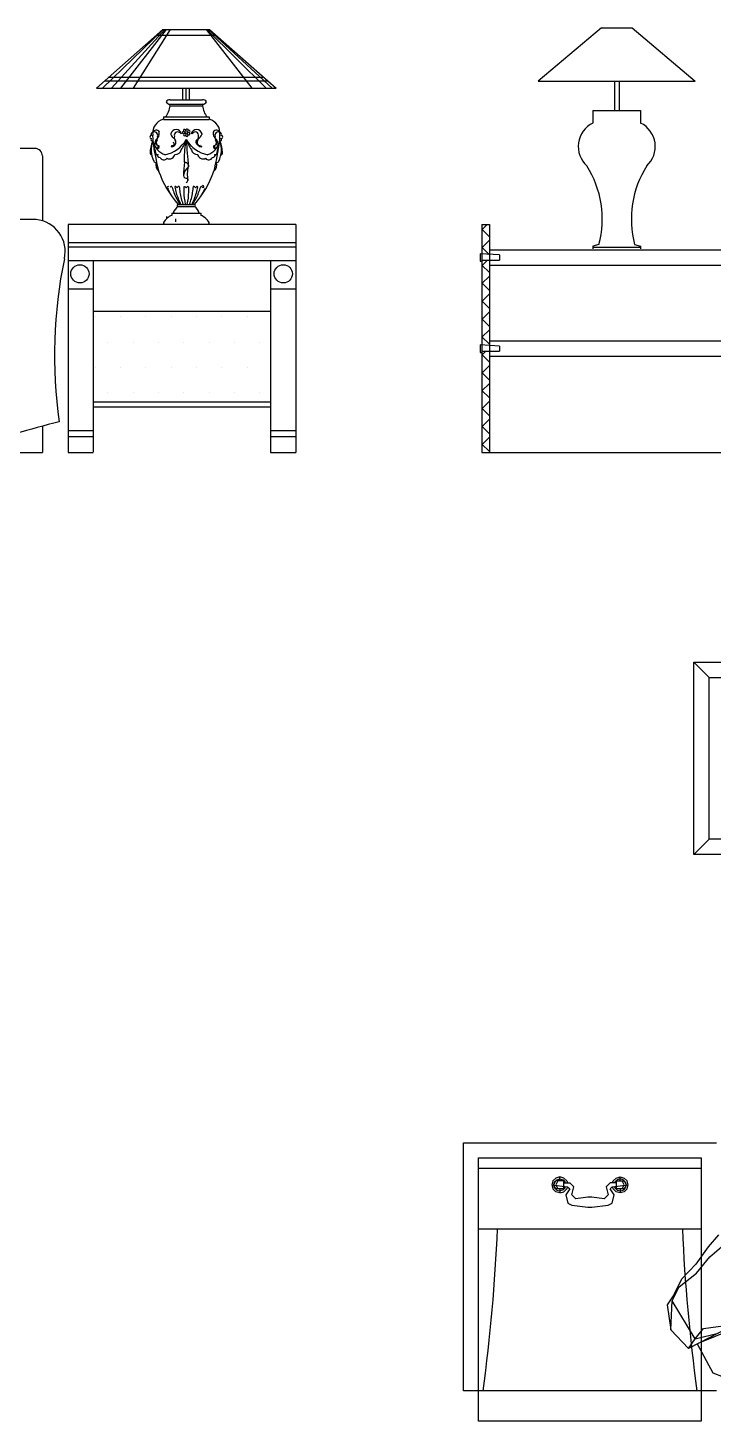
# Model space of a CAD drawing. Header units: inches. Extents: x 18.5 to 61, y 8.5 to 33.3.
# Drawn here: x 28.968 to 30.323, y 21.732 to 24.485 of the extents above; entities that cross this region are included whole.
import ezdxf

# ---------------------------------------------------------------- set-up
doc = ezdxf.new("R2010")
doc.units = ezdxf.units.IN
doc.header["$MEASUREMENT"] = 0
for name, color, linetype in [('02', 2, 'Continuous'), ('1', 1, 'Continuous'), ('4', 4, 'Continuous')]:
    doc.layers.add(name, color=color, linetype=linetype)

msp = doc.modelspace()

# ---------------------------------------------------------------- linework, layer by layer
at = {"layer": '02'}
for p, q in [((29.2352, 24.4814), (29.1037, 24.366)), ((29.2357, 24.4814), (29.1154, 24.366)), ((29.2387, 24.4814), (29.1335, 24.366)), ((29.2418, 24.4814), (29.1515, 24.366)), ((29.2493, 24.4814), (29.1763, 24.366)), ((29.2352, 24.4814), (29.3274, 24.4814)), ((29.3208, 24.4814), (29.411, 24.366)), ((29.3218, 24.4814), (29.4389, 24.366)), ((29.3254, 24.4814), (29.451, 24.366)), ((29.3274, 24.4814), (29.4589, 24.366)), ((30.1017, 24.485), (29.9769, 24.3794)), ((30.1017, 24.485), (30.1625, 24.485)), ((30.1625, 24.485), (30.2873, 24.3794)), ((29.2229, 24.4707), (29.3396, 24.4707)), ((29.1037, 24.366), (29.4589, 24.366)), ((29.1197, 24.3801), (29.4428, 24.3801)), ((29.1282, 24.3875), (29.4344, 24.3875)), ((29.2747, 24.343), (29.2747, 24.366)), ((29.2813, 24.343), (29.2813, 24.366)), ((29.2879, 24.343), (29.2879, 24.366)), ((29.9769, 24.3794), (30.2873, 24.3794)), ((30.1273, 24.3794), (30.1273, 24.3218)), ((30.1369, 24.3794), (30.1369, 24.3218)), ((29.2493, 24.343), (29.3132, 24.343)), ((29.2496, 24.3345), (29.313, 24.3345)), ((29.2359, 24.309), (29.2359, 24.3042)), ((29.2359, 24.309), (29.3266, 24.309)), ((29.2493, 24.3309), (29.3132, 24.3309)), ((29.3266, 24.309), (29.3266, 24.3042)), ((30.0849, 24.3218), (30.0849, 24.297)), ((30.0849, 24.3218), (30.1793, 24.3218)), ((30.1793, 24.3218), (30.1793, 24.297)), ((29.2359, 24.3042), (29.3266, 24.3042)), ((28.9819, 24.2468), (28.9444, 24.2468)), ((28.9969, 24.2318), (28.9969, 24.1038)), ((29.2527, 24.1187), (29.2527, 24.1145)), ((29.2527, 24.1187), (29.3099, 24.1187)), ((29.2652, 24.1361), (29.2973, 24.1361)), ((29.2653, 24.1319), (29.2973, 24.1319)), ((29.3099, 24.1187), (29.3099, 24.1145)), ((28.9846, 24.1063), (27.5091, 24.1063)), ((29.4979, 24.0965), (29.0475, 24.0965)), ((29.0475, 24.0965), (29.0475, 23.6463)), ((29.2422, 24.1125), (29.2422, 24.1074)), ((29.2597, 24.1074), (29.2597, 24.1017)), ((29.4979, 24.0965), (29.4979, 23.6463)), ((29.8654, 24.0963), (29.8654, 23.6463)), ((29.8654, 24.0963), (29.8804, 24.0963)), ((29.8654, 24.0857), (29.8761, 24.0963)), ((29.8804, 24.072), (29.8654, 24.087)), ((29.8804, 24.0963), (29.8804, 23.6463)), ((29.4979, 24.0605), (29.0475, 24.0605)), ((29.8654, 24.0503), (29.8804, 24.0653)), ((29.4979, 24.0515), (29.0475, 24.0515)), ((29.9004, 24.0363), (29.8624, 24.0388)), ((29.8624, 24.0388), (29.8624, 24.0238)), ((29.8804, 24.0366), (29.8654, 24.0516)), ((29.8804, 24.0463), (30.4004, 24.0463)), ((29.9004, 24.0363), (29.9004, 24.0263)), ((30.0969, 24.057), (30.0849, 24.0538)), ((30.0849, 24.0538), (30.0849, 24.0482)), ((30.0849, 24.0515), (30.1793, 24.0515)), ((30.1673, 24.057), (30.1793, 24.0538)), ((30.1793, 24.0538), (30.1793, 24.0482)), ((29.4979, 24.0245), (29.0475, 24.0245)), ((29.0975, 24.0245), (29.0975, 23.6464)), ((29.4478, 24.0245), (29.4478, 23.6463)), ((29.8624, 24.0238), (29.8654, 24.0238)), ((29.8654, 24.0263), (29.9004, 24.0263)), ((29.8654, 24.015), (29.8768, 24.0263)), ((29.8804, 24.0013), (29.8654, 24.0163)), ((29.8804, 24.0163), (30.4004, 24.0163)), ((29.8654, 23.9796), (29.8804, 23.9946)), ((29.8804, 23.9659), (29.8654, 23.9809)), ((29.0975, 23.969), (29.0475, 23.969)), ((29.4979, 23.969), (29.4478, 23.969)), ((29.8654, 23.9443), (29.8804, 23.9593)), ((29.4478, 23.9245), (29.0975, 23.9245)), ((29.8804, 23.9306), (29.8654, 23.9456)), ((29.8654, 23.9089), (29.8804, 23.9239)), ((29.1014, 23.9143), (29.1014, 23.9143)), ((29.1514, 23.9143), (29.1514, 23.9143)), ((29.2014, 23.9143), (29.2014, 23.9143)), ((29.2514, 23.9143), (29.2514, 23.9143)), ((29.3014, 23.9143), (29.3014, 23.9143)), ((29.3514, 23.9143), (29.3514, 23.9143)), ((29.4014, 23.9143), (29.4014, 23.9143)), ((29.8804, 23.8952), (29.8654, 23.9102)), ((29.8654, 23.8736), (29.8804, 23.8886)), ((29.8804, 23.8598), (29.8654, 23.8748)), ((29.1264, 23.8643), (29.1264, 23.8643)), ((29.1764, 23.8643), (29.1764, 23.8643)), ((29.2264, 23.8643), (29.2264, 23.8643)), ((29.2764, 23.8643), (29.2764, 23.8643)), ((29.3264, 23.8643), (29.3264, 23.8643)), ((29.3764, 23.8643), (29.3764, 23.8643)), ((29.4264, 23.8643), (29.4264, 23.8643)), ((29.9004, 23.8563), (29.8624, 23.8588)), ((29.8624, 23.8588), (29.8624, 23.8438)), ((29.8624, 23.8438), (29.8654, 23.8438)), ((29.8654, 23.8463), (29.9004, 23.8463)), ((29.8654, 23.8382), (29.8736, 23.8463)), ((29.8804, 23.8245), (29.8654, 23.8395)), ((29.8804, 23.8663), (30.4004, 23.8663)), ((29.9004, 23.8563), (29.9004, 23.8463)), ((29.1014, 23.8143), (29.1014, 23.8143)), ((29.1514, 23.8143), (29.1514, 23.8143)), ((29.2014, 23.8143), (29.2014, 23.8143)), ((29.2514, 23.8143), (29.2514, 23.8143)), ((29.3014, 23.8143), (29.3014, 23.8143)), ((29.3514, 23.8143), (29.3514, 23.8143)), ((29.4014, 23.8143), (29.4014, 23.8143)), ((29.8654, 23.8028), (29.8804, 23.8178)), ((29.8804, 23.8363), (30.4004, 23.8363)), ((29.8804, 23.7891), (29.8654, 23.8041)), ((29.1264, 23.7643), (29.1264, 23.7643)), ((29.1764, 23.7643), (29.1764, 23.7643)), ((29.2264, 23.7643), (29.2264, 23.7643)), ((29.2764, 23.7643), (29.2764, 23.7643)), ((29.3264, 23.7643), (29.3264, 23.7643)), ((29.3764, 23.7643), (29.3764, 23.7643)), ((29.4264, 23.7643), (29.4264, 23.7643)), ((29.8654, 23.7675), (29.8804, 23.7825)), ((29.8804, 23.7538), (29.8654, 23.7688)), ((29.0975, 23.7463), (29.4478, 23.7463)), ((29.0975, 23.7363), (29.4478, 23.7363)), ((29.8654, 23.7321), (29.8804, 23.7471)), ((29.8804, 23.7184), (29.8654, 23.7334)), ((29.8654, 23.6968), (29.8804, 23.7118)), ((28.9969, 23.6979), (28.9969, 23.6463)), ((29.0975, 23.689), (29.0475, 23.689)), ((29.0975, 23.6768), (29.0475, 23.6768)), ((29.4979, 23.689), (29.4478, 23.689)), ((29.4979, 23.6768), (29.4478, 23.6768)), ((29.8804, 23.6831), (29.8654, 23.6981)), ((29.8654, 23.6614), (29.8804, 23.6764)), ((27.506, 23.6463), (28.9969, 23.6463)), ((29.0475, 23.6463), (29.0975, 23.6463)), ((29.4478, 23.6463), (29.4979, 23.6463)), ((29.8804, 23.6477), (29.8654, 23.6627)), ((29.8654, 23.6463), (30.4154, 23.6463)), ((30.3145, 23.2013), (30.2841, 23.2317)), ((30.3145, 22.8821), (30.2841, 22.8517)), ((29.8291, 21.7922), (29.8291, 22.2822)), ((29.8291, 22.2822), (30.3291, 22.2822)), ((29.8591, 21.7322), (29.8591, 22.2522)), ((29.8591, 22.2522), (30.2991, 22.2522)), ((30.2991, 22.2522), (30.2991, 21.7322)), ((29.8591, 22.2322), (30.2991, 22.2322)), ((29.8591, 22.1122), (30.2991, 22.1122)), ((30.3333, 22.1006), (30.3126, 22.0766)), ((30.3158, 22.0569), (30.3434, 22.0806)), ((30.3126, 22.0766), (30.2886, 22.0425)), ((30.2897, 22.0243), (30.3158, 22.0569)), ((30.2555, 21.9978), (30.2897, 22.0243)), ((30.2886, 22.0425), (30.2606, 22.0132)), ((30.2418, 21.9698), (30.2555, 21.9978)), ((30.2463, 21.9838), (30.2606, 22.0132)), ((30.2463, 21.9838), (30.2319, 21.9623)), ((30.2387, 21.9126), (30.2418, 21.9698)), ((30.2868, 21.8948), (30.2418, 21.9698)), ((30.2319, 21.9623), (30.2387, 21.9126)), ((30.2387, 21.9126), (30.2736, 21.8757)), ((30.2868, 21.8948), (30.3036, 21.9155)), ((30.3519, 21.916), (30.2953, 21.8871)), ((30.3573, 21.9121), (30.2953, 21.8871)), ((30.3036, 21.9155), (30.3714, 21.9246)), ((30.2736, 21.8757), (30.2868, 21.8948)), ((30.2953, 21.8871), (30.2736, 21.8757)), ((30.2868, 21.8948), (30.3323, 21.9059)), ((30.2909, 21.8847), (30.3222, 21.8273)), ((30.3222, 21.8273), (30.3628, 21.8116)), ((30.3291, 21.7922), (29.8291, 21.7922)), ((30.2991, 21.7322), (29.8591, 21.7322))]:
    msp.add_line(p, q, dxfattribs=at)
msp.add_lwpolyline([(30.3145, 23.2013), (30.6337, 23.2013), (30.6337, 22.8821), (30.3145, 22.8821)], close=True, dxfattribs=at)
for centre, radius in [((29.2813, 24.2779), 0.00255), ((29.071, 23.999), 0.018), ((29.4729, 23.999), 0.018)]:
    msp.add_circle(centre, radius, dxfattribs=at)
for centre, radius, start, end in [((29.2493, 24.3342), 0.00887, 89.8227, 150.3601), ((29.2493, 24.3429), 0.00887, 209.6399, 267.2517), ((29.2501, 24.3326), 0.0019, 107.2675, 245.0247), ((29.3124, 24.3326), 0.0019, 294.9753, 72.7325), ((29.3133, 24.3342), 0.00887, 29.6399, 90.1773), ((29.3133, 24.3429), 0.00887, 272.7483, 330.3601), ((29.2058, 24.3363), 0.0439, 321.5951, 352.9778), ((29.3568, 24.3363), 0.0439, 187.0222, 218.4049), ((29.2428, 24.277), 0.0281, 104.0578, 186.9611), ((29.2216, 24.2752), 0.00749, 31.2303, 158.034), ((29.2183, 24.2729), 0.00653, 341.2917, 122.9984), ((29.2611, 24.2732), 0.0109, 10.6917, 166.8601), ((29.264, 24.2729), 0.00653, 57.0016, 198.7083), ((29.2759, 24.278), 0.0024, 45.8502, 317.4607), ((29.2781, 24.282), 0.0024, 354.121, 255.9253), ((29.2827, 24.2828), 0.0024, 304.3155, 206.2516), ((29.2863, 24.2802), 0.0024, 250.83, 162.8775), ((29.3018, 24.2732), 0.0109, 13.1399, 169.3083), ((29.299, 24.2729), 0.00653, 341.2917, 154.5161), ((29.3198, 24.277), 0.0281, 353.0389, 75.9422), ((29.3409, 24.2752), 0.00749, 21.966, 148.7697), ((29.3443, 24.2729), 0.00653, 57.0016, 198.7083), ((30.1079, 24.2505), 0.0518, 116.2442, 227.6469), ((30.1564, 24.2505), 0.0518, 312.3531, 63.7558), ((29.2124, 24.2695), 0.00309, 93.3457, 280.0835), ((29.2858, 24.234), 0.0762, 158.9015, 177.8149), ((29.2143, 24.2642), 0.00288, 138.7403, 284.5116), ((29.2151, 24.2747), 0.00332, 91.1438, 218.7907), ((29.2645, 24.2437), 0.0526, 160.2156, 204.9908), ((29.4187, 24.2702), 0.2039, 179.0532, 182.4623), ((28.0736, 23.9494), 1.1833, 13.974, 15.2907), ((29.7767, 24.3399), 0.5671, 187.9476, 194.2044), ((29.2529, 24.2704), 0.0386, 193.943, 248.6887), ((29.2259, 24.2592), 0.00642, 136.7369, 273.3286), ((29.2119, 24.277), 0.0162, 304.7081, 7.5838), ((29.2294, 24.2583), 0.00765, 140.3492, 221.9463), ((29.2121, 24.2685), 0.0126, 324.1224, 10.8024), ((29.2228, 24.2508), 0.0028, 311.0983, 77.6814), ((29.2244, 24.25), 0.00337, 282.7167, 57.2533), ((29.2277, 24.2952), 0.0618, 280.4249, 330.157), ((29.2525, 24.2752), 0.00204, 166.8601, 206.3849), ((29.2686, 24.2831), 0.02, 206.3849, 237.1227), ((29.2505, 24.2522), 0.00255, 283.8674, 9.6313), ((29.2525, 24.2587), 0.00846, 267.2893, 39.6381), ((29.2543, 24.2555), 0.00322, 245.9388, 75.7344), ((29.2702, 24.2685), 0.0126, 169.1976, 215.8776), ((29.2663, 24.2723), 0.00617, 25.5623, 78.7938), ((29.2068, 24.2884), 0.0782, 325.5614, 342.1737), ((29.2781, 24.274), 0.0024, 99.7481, 0.4183), ((29.5268, 24.2211), 0.25, 171.4007, 180.357), ((29.2825, 24.2728), 0.0024, 149.6185, 54.5078), ((29.3349, 24.2952), 0.0618, 209.843, 259.5751), ((28.4226, 24.1657), 0.8643, 2.9729, 6.5615), ((29.3558, 24.2884), 0.0782, 197.8263, 214.4386), ((29.2862, 24.2756), 0.0024, 200.1435, 105.416), ((29.3066, 24.2592), 0.00642, 104.2146, 293.9273), ((29.3101, 24.2583), 0.00765, 140.3492, 272.7279), ((29.2928, 24.2685), 0.0126, 324.1224, 10.8024), ((29.2944, 24.2831), 0.02, 302.8773, 333.6151), ((29.3125, 24.2522), 0.00255, 170.3687, 256.1326), ((29.3105, 24.2752), 0.00204, 333.6151, 13.1399), ((29.3097, 24.2704), 0.0386, 291.3113, 346.057), ((29.3506, 24.277), 0.0162, 172.4162, 235.2919), ((29.3382, 24.25), 0.00337, 122.7467, 257.2833), ((28.7859, 24.3399), 0.5671, 345.7956, 352.0524), ((29.3367, 24.2592), 0.00642, 266.6714, 43.2631), ((29.3398, 24.2508), 0.0028, 102.3186, 228.9017), ((29.3505, 24.2685), 0.0126, 169.1976, 215.8776), ((29.3332, 24.2583), 0.00765, 318.0537, 39.6508), ((30.489, 23.9494), 1.1833, 164.7093, 166.026), ((29.2981, 24.2437), 0.0526, 335.0092, 19.7844), ((29.3475, 24.2747), 0.00332, 321.2093, 88.8562), ((29.1438, 24.2702), 0.2039, 357.5377, 0.9468), ((29.3482, 24.2642), 0.00288, 255.4884, 41.2597), ((29.2768, 24.234), 0.0762, 2.1851, 21.0985), ((29.3502, 24.2695), 0.00309, 259.9165, 86.6543), ((28.9819, 24.2318), 0.015, 0, 90), ((29.2137, 24.2382), 0.00422, 197.4312, 259.3427), ((29.2234, 24.2355), 0.00149, 193.974, 346.026), ((29.2288, 24.2333), 0.00437, 155.3397, 279.5109), ((29.2159, 24.2454), 0.00932, 7.7815, 20.2886), ((29.2369, 24.2321), 0.008, 202.714, 322.305), ((29.248, 24.2375), 0.0113, 244.9028, 348.1943), ((29.2601, 24.2465), 0.0115, 264.6713, 347.9429), ((29.3025, 24.2465), 0.0115, 192.0571, 275.3287), ((29.3146, 24.2375), 0.0113, 191.8057, 295.0972), ((29.3257, 24.2321), 0.008, 217.695, 337.286), ((29.3338, 24.2333), 0.00437, 260.4891, 24.6603), ((29.3467, 24.2454), 0.00932, 159.7114, 172.2185), ((29.3392, 24.2355), 0.00149, 193.974, 346.026), ((29.3489, 24.2382), 0.00422, 280.6573, 342.5688), ((29.2205, 24.2231), 0.00398, 204.9908, 300.2715), ((29.2404, 24.2156), 0.0194, 169.2711, 226.1846), ((29.4187, 24.2702), 0.2039, 199.5597, 221.1316), ((29.4859, 24.1945), 0.2099, 173.1664, 180.482), ((29.3019, 24.1898), 0.0263, 126.7939, 172.1495), ((29.2773, 24.2106), 0.00889, 1.0215, 92.9696), ((29.3742, 24.1967), 0.0909, 172.1507, 188.6073), ((29.1438, 24.2702), 0.2039, 318.8684, 340.4403), ((29.3222, 24.2156), 0.0194, 313.8154, 10.7289), ((29.3421, 24.2231), 0.00398, 239.7285, 335.0092), ((29.9071, 24.1071), 0.1963, 345.218, 32.3631), ((30.3572, 24.1071), 0.1963, 147.6369, 194.782), ((29.2453, 24.1696), 0.0017, 43.8238, 309.6837), ((29.2517, 24.1692), 0.00223, 56.9237, 158.4227), ((29.4239, 24.2233), 0.1788, 196.9939, 200.9064), ((29.2599, 24.1697), 0.0017, 43.8238, 158.1026), ((29.4328, 24.2094), 0.1788, 192.6044, 196.3897), ((29.2629, 24.1716), 0.00196, 201.7605, 309.6607), ((29.2662, 24.1693), 0.00223, 59.6013, 158.4227), ((29.4455, 24.1868), 0.1788, 184.9783, 188.6992), ((29.2819, 24.1939), 0.00606, 185.5882, 283.7172), ((29.4552, 24.1628), 0.1788, 177.4523, 180.636), ((29.2778, 24.1696), 0.0017, 43.8238, 137.008), ((29.2808, 24.1715), 0.00196, 201.7605, 309.6607), ((29.2788, 24.1846), 0.0057, 295.9294, 37.0917), ((29.2842, 24.1692), 0.00223, 32.3456, 158.4227), ((29.1074, 24.1628), 0.1788, 359.364, 2.4223), ((29.1171, 24.1868), 0.1788, 351.3008, 355.0217), ((29.2963, 24.1693), 0.00223, 21.5773, 120.3987), ((29.2997, 24.1716), 0.00196, 230.3393, 338.2395), ((29.1298, 24.2094), 0.1788, 343.6103, 347.3956), ((29.3027, 24.1697), 0.0017, 21.8974, 136.1762), ((29.1387, 24.2233), 0.1788, 339.0936, 343.0061), ((29.3109, 24.1692), 0.00223, 21.5773, 123.0763), ((29.3142, 24.1715), 0.00196, 230.3393, 136.1815), ((29.4067, 24.2427), 0.1788, 204.5207, 208.5969), ((29.3585, 24.2171), 0.1242, 208.8556, 211.9666), ((29.3727, 24.2043), 0.1242, 201.165, 213.3167), ((29.3803, 24.1945), 0.1242, 196.6484, 208.0521), ((29.3915, 24.1791), 0.1242, 188.9579, 200.2417), ((29.4006, 24.1628), 0.1242, 180.8947, 192.388), ((29.162, 24.1628), 0.1242, 347.612, 359.1053), ((29.1711, 24.1791), 0.1242, 339.7583, 351.0421), ((29.1823, 24.1945), 0.1242, 331.9479, 343.3516), ((29.1899, 24.2043), 0.1242, 326.6833, 338.835), ((29.2041, 24.2171), 0.1242, 328.0334, 331.1444), ((29.1559, 24.2427), 0.1788, 331.4031, 335.4793), ((29.2638, 24.0851), 0.0314, 110.7628, 151.1137), ((29.2753, 24.1145), 0.0201, 120.1069, 167.9744), ((29.2653, 24.134), 0.0021, 87.4802, 272.357), ((29.2972, 24.134), 0.0021, 267.643, 92.5198), ((29.2872, 24.1145), 0.0201, 12.0256, 59.8931), ((29.2988, 24.0851), 0.0314, 28.8863, 69.2372), ((28.9783, 24.043), 0.0636, 347.2268, 84.2928), ((29.238, 24.0994), 0.00192, 151.1137, 270), ((29.3246, 24.0994), 0.00192, 270, 28.8863), ((29.9658, 23.8384), 0.9449, 168.3699, 188.0241), ((29.6828, 21.1087), 2.6786, 104.1007, 106.0203), ((26.4278, 22.2608), 3.4718, 352.2428, 357.5468), ((33.7304, 22.2608), 3.4718, 182.4532, 187.7572)]:
    msp.add_arc(centre, radius, start, end, dxfattribs=at)
at = {"layer": '1'}
for p, q in [((30.0058, 22.2068), (30.0038, 22.1989)), ((30.0038, 22.1989), (30.035, 22.1949)), ((30.0038, 22.1989), (30.0058, 22.1909)), ((30.0116, 22.2125), (30.0058, 22.2068)), ((30.0116, 22.1851), (30.0058, 22.1909)), ((30.0077, 22.1989), (30.0116, 22.2068)), ((30.0077, 22.1989), (30.0093, 22.2048)), ((30.0093, 22.1929), (30.0077, 22.1989)), ((30.0116, 22.1909), (30.0077, 22.1989)), ((30.0093, 22.2048), (30.0137, 22.2091)), ((30.0093, 22.1929), (30.0137, 22.1885)), ((30.0197, 22.2148), (30.0116, 22.2125)), ((30.0275, 22.2068), (30.0116, 22.2068)), ((30.0157, 22.2068), (30.0116, 22.1989)), ((30.0116, 22.1989), (30.0157, 22.1909)), ((30.0275, 22.1909), (30.0116, 22.1909)), ((30.0137, 22.2091), (30.0197, 22.2108)), ((30.0137, 22.1885), (30.0197, 22.187)), ((30.0197, 22.2068), (30.0197, 22.2148)), ((30.0275, 22.2125), (30.0197, 22.2148)), ((30.0197, 22.2108), (30.0256, 22.2091)), ((30.0197, 22.1909), (30.0197, 22.183)), ((30.0256, 22.1885), (30.0197, 22.187)), ((30.0299, 22.2048), (30.0256, 22.2091)), ((30.0256, 22.1885), (30.0299, 22.1929)), ((30.0275, 22.2125), (30.0333, 22.2068)), ((30.0275, 22.1909), (30.0275, 22.2068)), ((30.0275, 22.2028), (30.0394, 22.2028)), ((30.0333, 22.1909), (30.0275, 22.1851)), ((30.0303, 22.2028), (30.0299, 22.2048)), ((30.0299, 22.1929), (30.0303, 22.1949)), ((30.0394, 22.1909), (30.0316, 22.179)), ((30.0333, 22.2068), (30.0344, 22.2028)), ((30.0344, 22.1949), (30.0333, 22.1909)), ((30.035, 22.1949), (30.0394, 22.1909)), ((30.0474, 22.1949), (30.0394, 22.2028)), ((30.0435, 22.179), (30.0474, 22.1949)), ((30.1188, 22.2028), (30.1108, 22.1949)), ((30.1108, 22.1949), (30.1149, 22.179)), ((30.1308, 22.2028), (30.1188, 22.2028)), ((30.1232, 22.1949), (30.1188, 22.1909)), ((30.1267, 22.179), (30.1188, 22.1909)), ((30.1232, 22.1949), (30.1545, 22.1989)), ((30.1237, 22.2028), (30.125, 22.2068)), ((30.125, 22.1909), (30.1239, 22.1949)), ((30.1308, 22.2125), (30.125, 22.2068)), ((30.1308, 22.1851), (30.125, 22.1909)), ((30.1278, 22.1949), (30.1284, 22.1929)), ((30.1284, 22.2048), (30.1327, 22.2091)), ((30.1284, 22.1929), (30.1327, 22.1885)), ((30.1308, 22.2125), (30.1386, 22.2148)), ((30.1308, 22.2068), (30.1308, 22.1909)), ((30.1308, 22.2068), (30.1466, 22.2068)), ((30.1466, 22.1909), (30.1308, 22.1909)), ((30.1386, 22.2108), (30.1327, 22.2091)), ((30.1327, 22.1885), (30.1386, 22.187)), ((30.1386, 22.2068), (30.1386, 22.2148)), ((30.1386, 22.2148), (30.1466, 22.2125)), ((30.1446, 22.2091), (30.1386, 22.2108)), ((30.1386, 22.1909), (30.1386, 22.183)), ((30.1386, 22.187), (30.1446, 22.1885)), ((30.1466, 22.1989), (30.1427, 22.2068)), ((30.1427, 22.1909), (30.1466, 22.1989)), ((30.1446, 22.2091), (30.149, 22.2048)), ((30.149, 22.1929), (30.1446, 22.1885)), ((30.1524, 22.2068), (30.1466, 22.2125)), ((30.1466, 22.2068), (30.1506, 22.1989)), ((30.1506, 22.1989), (30.1466, 22.1909)), ((30.1466, 22.1851), (30.1524, 22.1909)), ((30.149, 22.2048), (30.1506, 22.1989)), ((30.1506, 22.1989), (30.149, 22.1929)), ((30.1545, 22.1989), (30.1524, 22.2068)), ((30.1524, 22.1909), (30.1545, 22.1989)), ((30.0197, 22.183), (30.0116, 22.1851)), ((30.0197, 22.183), (30.0275, 22.1851)), ((30.0316, 22.179), (30.0355, 22.1631)), ((30.0355, 22.1631), (30.0435, 22.1592)), ((30.0514, 22.1711), (30.0435, 22.179)), ((30.0752, 22.175), (30.0514, 22.1711)), ((30.0831, 22.175), (30.0752, 22.175)), ((30.1069, 22.1711), (30.0831, 22.175)), ((30.1149, 22.179), (30.1069, 22.1711)), ((30.1149, 22.1592), (30.1228, 22.1631)), ((30.1228, 22.1631), (30.1267, 22.179)), ((30.1386, 22.183), (30.1308, 22.1851)), ((30.1466, 22.1851), (30.1386, 22.183)), ((30.0435, 22.1592), (30.0752, 22.1552)), ((30.0752, 22.1552), (30.0831, 22.1552)), ((30.0831, 22.1552), (30.1149, 22.1592))]:
    msp.add_line(p, q, dxfattribs=at)
at = {"layer": '4'}
msp.add_lwpolyline([(30.2841, 23.2317), (30.6641, 23.2317), (30.6641, 22.8517), (30.2841, 22.8517)], close=True, dxfattribs=at)

doc.saveas('drawing.dxf')
